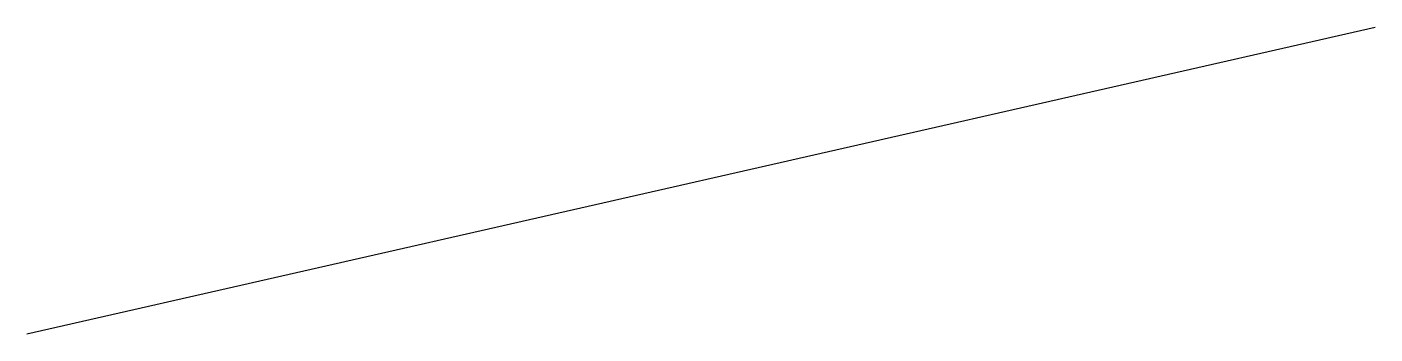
# Model space of a CAD drawing. Header units: millimetres. Extents: x 8 to 52, y 10 to 20.
import ezdxf

# ---------------------------------------------------------------- set-up
doc = ezdxf.new("R2010")
doc.units = ezdxf.units.MM
doc.layers.add('LINES_W0.50', color=7, linetype='Continuous')

msp = doc.modelspace()

# ---------------------------------------------------------------- linework, layer by layer
at = {"layer": 'LINES_W0.50'}
msp.add_line((8, 10), (52, 20), dxfattribs=at)

doc.saveas('drawing.dxf')
